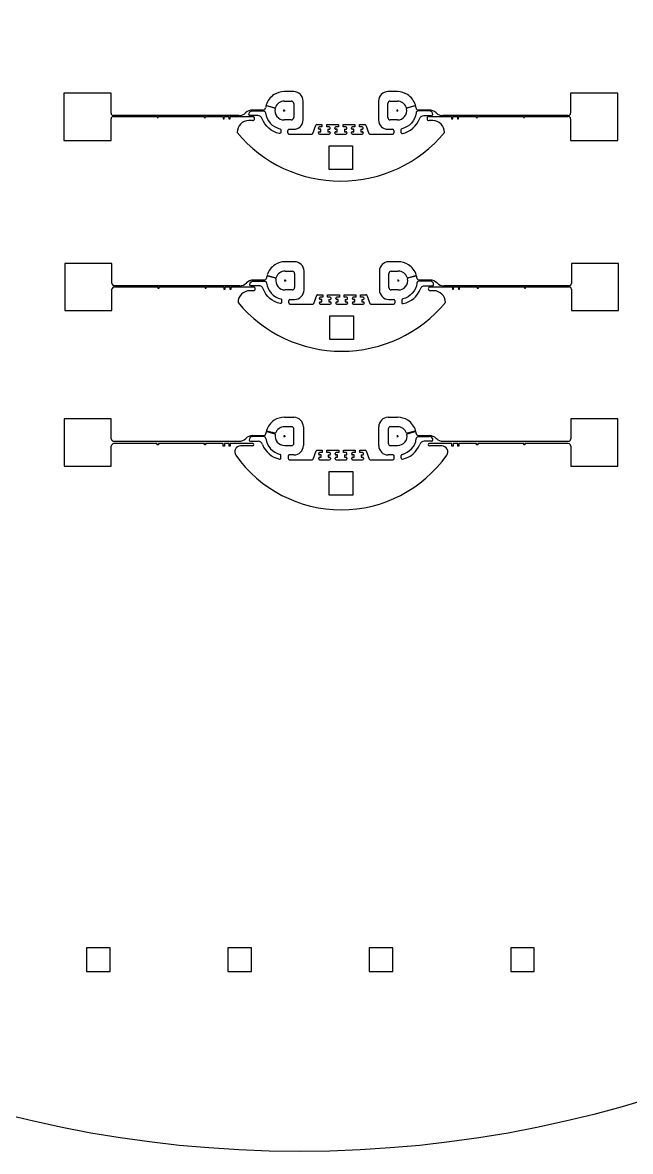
# Model space of a CAD drawing. Header units: feet. Extents: x -1170 to 123593, y -32664 to 67336.
# Drawn here: x 37079 to 62873, y -32664 to 15252 of the extents above; entities that cross this region are included whole.
import ezdxf

# ---------------------------------------------------------------- set-up
doc = ezdxf.new("R2010")
doc.units = ezdxf.units.FT
doc.header["$MEASUREMENT"] = 0
doc.linetypes.add('CENTER2', pattern=[1.125, 0.75, -0.125, 0.125, -0.125])
doc.layers.get('DEFPOINTS').update_dxf_attribs({"color": 255, "linetype": 'CONTINUOUS'})
doc.layers.add('5_DARK', color=255, linetype='CONTINUOUS')

# ---------------------------------------------------------------- blocks, each defined once
blk = doc.blocks.new('*U119')
at = {"layer": '5_DARK', "linetype": 'Continuous'}
blk.add_lwpolyline([(-500, -500), (500, -500), (500, 500), (-500, 500)], close=True, dxfattribs=at)
blk = doc.blocks.new('*U120')
at = {"layer": '5_DARK', "color": 0, "linetype": 'ByBlock', "lineweight": -2, "transparency": 16777216}
for p in [(0, 0), (6000, 0), (12000, 0), (18000, 0), (24000, 0), (30000, 0), (36000, 0), (42000, 0)]:
    blk.add_blockref('*U119', p, dxfattribs=at)
blk = doc.blocks.new('*U422')
at = {"layer": '5_DARK', "color": 0, "linetype": 'Continuous', "transparency": 16777216}
for p, q in [((-20, 0), (20, 0)), ((0, -20), (0, 20))]:
    blk.add_line(p, q, dxfattribs=at)
blk = doc.blocks.new('*U421')
at = {"layer": '5_DARK', "color": 0, "linetype": 'Continuous', "transparency": 16777216}
for p, q in [((-40, 0), (40, 0)), ((0, -40), (0, 40))]:
    blk.add_line(p, q, dxfattribs=at)
blk = doc.blocks.new('*U424')
at = {"layer": '5_DARK', "color": 0, "linetype": 'Continuous', "transparency": 16777216}
for p, q in [((-20, 0), (20, 0)), ((0, -20), (0, 20))]:
    blk.add_line(p, q, dxfattribs=at)
blk = doc.blocks.new('*U425')
at = {"layer": '5_DARK', "color": 0, "linetype": 'Continuous', "transparency": 16777216}
for p, q in [((-20, 0), (20, 0)), ((0, -20), (0, 20))]:
    blk.add_line(p, q, dxfattribs=at)
blk = doc.blocks.new('*U426')
at = {"layer": '5_DARK', "color": 0, "linetype": 'Continuous', "transparency": 16777216}
for p, q in [((-20, 0), (20, 0)), ((0, -20), (0, 20))]:
    blk.add_line(p, q, dxfattribs=at)
blk = doc.blocks.new('*U419')
at = {"layer": '5_DARK', "color": 0, "linetype": 'Continuous', "transparency": 16777216}
for p, q in [((-20, 0), (20, 0)), ((0, -20), (0, 20))]:
    blk.add_line(p, q, dxfattribs=at)
blk = doc.blocks.new('*U418')
at = {"layer": '5_DARK', "color": 0, "linetype": 'Continuous', "transparency": 16777216}
for p, q in [((-40, 0), (40, 0)), ((0, -40), (0, 40))]:
    blk.add_line(p, q, dxfattribs=at)
blk = doc.blocks.new('*U416')
at = {"layer": '5_DARK', "color": 0, "linetype": 'Continuous', "transparency": 16777216}
for p, q in [((-20, 0), (20, 0)), ((0, -20), (0, 20))]:
    blk.add_line(p, q, dxfattribs=at)
blk = doc.blocks.new('*U420')
at = {"layer": '5_DARK', "color": 0, "linetype": 'Continuous', "transparency": 16777216}
for p, q in [((-20, 0), (20, 0)), ((0, -20), (0, 20))]:
    blk.add_line(p, q, dxfattribs=at)
blk = doc.blocks.new('*U423')
at = {"layer": '5_DARK', "color": 0, "linetype": 'Continuous', "transparency": 16777216}
for p, q in [((-20, 0), (20, 0)), ((0, -20), (0, 20))]:
    blk.add_line(p, q, dxfattribs=at)
blk = doc.blocks.new('*U432')
at = {"layer": '5_DARK', "color": 0, "linetype": 'Continuous', "transparency": 16777216}
for p, q in [((-20, 0), (20, 0)), ((0, -20), (0, 20))]:
    blk.add_line(p, q, dxfattribs=at)
blk = doc.blocks.new('*U431')
at = {"layer": '5_DARK', "color": 0, "linetype": 'Continuous', "transparency": 16777216}
for p, q in [((-40, 0), (40, 0)), ((0, -40), (0, 40))]:
    blk.add_line(p, q, dxfattribs=at)
blk = doc.blocks.new('*U434')
at = {"layer": '5_DARK', "color": 0, "linetype": 'Continuous', "transparency": 16777216}
for p, q in [((-20, 0), (20, 0)), ((0, -20), (0, 20))]:
    blk.add_line(p, q, dxfattribs=at)
blk = doc.blocks.new('*U435')
at = {"layer": '5_DARK', "color": 0, "linetype": 'Continuous', "transparency": 16777216}
for p, q in [((-20, 0), (20, 0)), ((0, -20), (0, 20))]:
    blk.add_line(p, q, dxfattribs=at)
blk = doc.blocks.new('*U436')
at = {"layer": '5_DARK', "color": 0, "linetype": 'Continuous', "transparency": 16777216}
for p, q in [((-20, 0), (20, 0)), ((0, -20), (0, 20))]:
    blk.add_line(p, q, dxfattribs=at)
blk = doc.blocks.new('*U429')
at = {"layer": '5_DARK', "color": 0, "linetype": 'Continuous', "transparency": 16777216}
for p, q in [((-20, 0), (20, 0)), ((0, -20), (0, 20))]:
    blk.add_line(p, q, dxfattribs=at)
blk = doc.blocks.new('*U428')
at = {"layer": '5_DARK', "color": 0, "linetype": 'Continuous', "transparency": 16777216}
for p, q in [((-40, 0), (40, 0)), ((0, -40), (0, 40))]:
    blk.add_line(p, q, dxfattribs=at)
blk = doc.blocks.new('*U427')
at = {"layer": '5_DARK', "color": 0, "linetype": 'Continuous', "transparency": 16777216}
for p, q in [((-20, 0), (20, 0)), ((0, -20), (0, 20))]:
    blk.add_line(p, q, dxfattribs=at)
blk = doc.blocks.new('*U430')
at = {"layer": '5_DARK', "color": 0, "linetype": 'Continuous', "transparency": 16777216}
for p, q in [((-20, 0), (20, 0)), ((0, -20), (0, 20))]:
    blk.add_line(p, q, dxfattribs=at)
blk = doc.blocks.new('*U433')
at = {"layer": '5_DARK', "color": 0, "linetype": 'Continuous', "transparency": 16777216}
for p, q in [((-20, 0), (20, 0)), ((0, -20), (0, 20))]:
    blk.add_line(p, q, dxfattribs=at)

msp = doc.modelspace()

# ---------------------------------------------------------------- linework, layer by layer
at = {"layer": '5_DARK', "linetype": 'Continuous'}
for p, q in [((48583, 12321), (48183, 12321)), ((52983, 12321), (52583, 12321)), ((47292, 11541), (46826, 11541)), ((47776, 11620), (47428, 11713)), ((47433, 11732), (47781, 11639)), ((48183, 11921), (48483, 11921)), ((48583, 11821), (48583, 11221)), ((48983, 11121), (48983, 11921)), ((52183, 11921), (52183, 11121)), ((52583, 11221), (52583, 11821)), ((52683, 11921), (52983, 11921)), ((53386, 11639), (53734, 11732)), ((53739, 11713), (53391, 11620)), ((54341, 11541), (53875, 11541)), ((45384, 11301), (40934, 11301)), ((40934, 11271), (42784, 11271)), ((42784, 11271), (42784, 11221)), ((42784, 11221), (42834, 11221)), ((42834, 11221), (42834, 11271)), ((42834, 11271), (44784, 11271)), ((44784, 11271), (44784, 11221)), ((44784, 11221), (44834, 11221)), ((44834, 11221), (44834, 11271)), ((44834, 11271), (45584, 11271)), ((46255, 11301), (45384, 11301)), ((45584, 11271), (45584, 11171)), ((45584, 11171), (45634, 11171)), ((45634, 11171), (45634, 11271)), ((45634, 11271), (45834, 11271)), ((45834, 11271), (45834, 11171)), ((45834, 11171), (45884, 11171)), ((45884, 11171), (45884, 11271)), ((45884, 11271), (46834, 11271)), ((46543, 11424), (46538, 11418)), ((46834, 11089), (46683, 11089)), ((48483, 11121), (48183, 11121)), ((52983, 11121), (52683, 11121)), ((54333, 11271), (55283, 11271)), ((54483, 11089), (54333, 11089)), ((54629, 11418), (54624, 11424)), ((55783, 11301), (54912, 11301)), ((55283, 11271), (55283, 11171)), ((55283, 11171), (55333, 11171)), ((55333, 11171), (55333, 11271)), ((55333, 11271), (55533, 11271)), ((55533, 11271), (55533, 11171)), ((55533, 11171), (55583, 11171)), ((55583, 11171), (55583, 11271)), ((55583, 11271), (56333, 11271)), ((60233, 11301), (55783, 11301)), ((56333, 11271), (56333, 11221)), ((56333, 11221), (56383, 11221)), ((56383, 11221), (56383, 11271)), ((56383, 11271), (58333, 11271)), ((58333, 11271), (58333, 11221)), ((58333, 11221), (58383, 11221)), ((58383, 11221), (58383, 11271)), ((58383, 11271), (60233, 11271)), ((48333, 10571), (48333, 10671)), ((48383, 10721), (48583, 10721)), ((49393, 10547), (49524, 10895)), ((49561, 10921), (49783, 10921)), ((49633, 10761), (49633, 10781)), ((49633, 10561), (49633, 10581)), ((49783, 10821), (49673, 10821)), ((49733, 10721), (49673, 10721)), ((49673, 10621), (49733, 10621)), ((49733, 10621), (49733, 10721)), ((49783, 10921), (49783, 10821)), ((49983, 10821), (49983, 10921)), ((49983, 10921), (50233, 10921)), ((50093, 10821), (49983, 10821)), ((50033, 10721), (50033, 10621)), ((50033, 10721), (50093, 10721)), ((50033, 10621), (50093, 10621)), ((50133, 10761), (50133, 10781)), ((50133, 10581), (50133, 10561)), ((50233, 10921), (50483, 10921)), ((50333, 10761), (50333, 10781)), ((50333, 10561), (50333, 10581)), ((50483, 10821), (50373, 10821)), ((50433, 10721), (50373, 10721)), ((50373, 10621), (50433, 10621)), ((50433, 10621), (50433, 10721)), ((50483, 10921), (50483, 10821)), ((50683, 10821), (50683, 10921)), ((50683, 10921), (50933, 10921)), ((50793, 10821), (50683, 10821)), ((50733, 10721), (50733, 10621)), ((50733, 10721), (50793, 10721)), ((50733, 10621), (50793, 10621)), ((50833, 10761), (50833, 10781)), ((50833, 10581), (50833, 10561)), ((50933, 10921), (51183, 10921)), ((51033, 10761), (51033, 10781)), ((51033, 10561), (51033, 10581)), ((51183, 10821), (51073, 10821)), ((51133, 10721), (51073, 10721)), ((51073, 10621), (51133, 10621)), ((51133, 10621), (51133, 10721)), ((51183, 10921), (51183, 10821)), ((51383, 10821), (51383, 10921)), ((51383, 10921), (51606, 10921)), ((51493, 10821), (51383, 10821)), ((51433, 10721), (51433, 10621)), ((51433, 10721), (51493, 10721)), ((51433, 10621), (51493, 10621)), ((51533, 10761), (51533, 10781)), ((51533, 10581), (51533, 10561)), ((51643, 10895), (51774, 10547)), ((52583, 10721), (52783, 10721)), ((52833, 10671), (52833, 10571)), ((48383, 10521), (49356, 10521)), ((49673, 10521), (50093, 10521)), ((49673, 10521), (50093, 10521)), ((50373, 10521), (50793, 10521)), ((50373, 10521), (50793, 10521)), ((51073, 10521), (51493, 10521)), ((51073, 10521), (51493, 10521)), ((51811, 10521), (52783, 10521)), ((48622, 5101), (48222, 5101)), ((53022, 5101), (52622, 5101)), ((47330, 4321), (46865, 4321)), ((47815, 4399), (47467, 4493)), ((47472, 4512), (47820, 4419)), ((48222, 4701), (48522, 4701)), ((48622, 4601), (48622, 4001)), ((49022, 3901), (49022, 4701)), ((52222, 4701), (52222, 3901)), ((52622, 4001), (52622, 4601)), ((52722, 4701), (53022, 4701)), ((53424, 4419), (53773, 4512)), ((53778, 4493), (53430, 4399)), ((54380, 4321), (53914, 4321)), ((45423, 4081), (40973, 4081)), ((40973, 4031), (42823, 4031)), ((42823, 4031), (42823, 3981)), ((42823, 3981), (42873, 3981)), ((42873, 3981), (42873, 4031)), ((42873, 4031), (44823, 4031)), ((44823, 4031), (44823, 3981)), ((44823, 3981), (44873, 3981)), ((44873, 3981), (44873, 4031)), ((44873, 4031), (45623, 4031)), ((46294, 4081), (45423, 4081)), ((45623, 4031), (45623, 3931)), ((45623, 3931), (45673, 3931)), ((45673, 3931), (45673, 4031)), ((45673, 4031), (45873, 4031)), ((45873, 4031), (45873, 3931)), ((45873, 3931), (45923, 3931)), ((45923, 3931), (45923, 4031)), ((45923, 4031), (46873, 4031)), ((46582, 4203), (46576, 4198)), ((46873, 3869), (46722, 3869)), ((48522, 3901), (48222, 3901)), ((53022, 3901), (52722, 3901)), ((54372, 4031), (55322, 4031)), ((54522, 3869), (54372, 3869)), ((54668, 4198), (54663, 4203)), ((55822, 4081), (54951, 4081)), ((55322, 4031), (55322, 3931)), ((55322, 3931), (55372, 3931)), ((55372, 3931), (55372, 4031)), ((55372, 4031), (55572, 4031)), ((55572, 4031), (55572, 3931)), ((55572, 3931), (55622, 3931)), ((55622, 3931), (55622, 4031)), ((55622, 4031), (56372, 4031)), ((60272, 4081), (55822, 4081)), ((56372, 4031), (56372, 3981)), ((56372, 3981), (56422, 3981)), ((56422, 3981), (56422, 4031)), ((56422, 4031), (58372, 4031)), ((58372, 4031), (58372, 3981)), ((58372, 3981), (58422, 3981)), ((58422, 3981), (58422, 4031)), ((58422, 4031), (60272, 4031)), ((48372, 3351), (48372, 3451)), ((48422, 3501), (48622, 3501)), ((49432, 3327), (49563, 3675)), ((49600, 3701), (49822, 3701)), ((49672, 3541), (49672, 3561)), ((49672, 3341), (49672, 3361)), ((49822, 3601), (49712, 3601)), ((49772, 3501), (49712, 3501)), ((49712, 3401), (49772, 3401)), ((49772, 3401), (49772, 3501)), ((49822, 3701), (49822, 3601)), ((50022, 3601), (50022, 3701)), ((50022, 3701), (50272, 3701)), ((50132, 3601), (50022, 3601)), ((50072, 3501), (50072, 3401)), ((50072, 3501), (50132, 3501)), ((50072, 3401), (50132, 3401)), ((50172, 3541), (50172, 3561)), ((50172, 3361), (50172, 3341)), ((50272, 3701), (50522, 3701)), ((50372, 3541), (50372, 3561)), ((50372, 3341), (50372, 3361)), ((50522, 3601), (50412, 3601)), ((50472, 3501), (50412, 3501)), ((50412, 3401), (50472, 3401)), ((50472, 3401), (50472, 3501)), ((50522, 3701), (50522, 3601)), ((50722, 3601), (50722, 3701)), ((50722, 3701), (50972, 3701)), ((50832, 3601), (50722, 3601)), ((50772, 3501), (50772, 3401)), ((50772, 3501), (50832, 3501)), ((50772, 3401), (50832, 3401)), ((50872, 3541), (50872, 3561)), ((50872, 3361), (50872, 3341)), ((50972, 3701), (51222, 3701)), ((51072, 3541), (51072, 3561)), ((51072, 3341), (51072, 3361)), ((51222, 3601), (51112, 3601)), ((51172, 3501), (51112, 3501)), ((51112, 3401), (51172, 3401)), ((51172, 3401), (51172, 3501)), ((51222, 3701), (51222, 3601)), ((51422, 3601), (51422, 3701)), ((51422, 3701), (51645, 3701)), ((51532, 3601), (51422, 3601)), ((51472, 3501), (51472, 3401)), ((51472, 3501), (51532, 3501)), ((51472, 3401), (51532, 3401)), ((51572, 3541), (51572, 3561)), ((51572, 3361), (51572, 3341)), ((51682, 3675), (51813, 3327)), ((52622, 3501), (52822, 3501)), ((52872, 3451), (52872, 3351)), ((48422, 3301), (49395, 3301)), ((49712, 3301), (50132, 3301)), ((49712, 3301), (50132, 3301)), ((50412, 3301), (50832, 3301)), ((50412, 3301), (50832, 3301)), ((51112, 3301), (51532, 3301)), ((51112, 3301), (51532, 3301)), ((51850, 3301), (52822, 3301)), ((48194, -1501), (48594, -1501)), ((48494, -1901), (48194, -1901)), ((48994, -1901), (48994, -2701)), ((52194, -2701), (52194, -1901)), ((52594, -1501), (52994, -1501)), ((52994, -1901), (52694, -1901)), ((46836, -2281), (47302, -2281)), ((47302, -2321), (46844, -2321)), ((47438, -2108), (47787, -2202)), ((47792, -2182), (47444, -2089)), ((48154, -2301), (48234, -2301)), ((48154, -2301), (48234, -2301)), ((48174, -2301), (48214, -2301)), ((48174, -2301), (48214, -2301)), ((48174, -2301), (48214, -2301)), ((48174, -2301), (48214, -2301)), ((48174, -2301), (48214, -2301)), ((48194, -2341), (48194, -2261)), ((48194, -2341), (48194, -2261)), ((48194, -2321), (48194, -2281)), ((48194, -2321), (48194, -2281)), ((48194, -2321), (48194, -2281)), ((48194, -2321), (48194, -2281)), ((48194, -2321), (48194, -2281)), ((48594, -2601), (48594, -2001)), ((52594, -2001), (52594, -2601)), ((52954, -2301), (53034, -2301)), ((52954, -2301), (53034, -2301)), ((52974, -2301), (53014, -2301)), ((52974, -2301), (53014, -2301)), ((52974, -2301), (53014, -2301)), ((52974, -2301), (53014, -2301)), ((52974, -2301), (53014, -2301)), ((52994, -2341), (52994, -2261)), ((52994, -2341), (52994, -2261)), ((52994, -2321), (52994, -2281)), ((52994, -2321), (52994, -2281)), ((52994, -2321), (52994, -2281)), ((52994, -2321), (52994, -2281)), ((52994, -2321), (52994, -2281)), ((53744, -2089), (53396, -2182)), ((53401, -2202), (53749, -2108)), ((53886, -2281), (54351, -2281)), ((53886, -2321), (54344, -2321)), ((40944, -2521), (45394, -2521)), ((42794, -2621), (40944, -2621)), ((42794, -2671), (42794, -2621)), ((42844, -2671), (42794, -2671)), ((44794, -2621), (42844, -2621)), ((42844, -2621), (42844, -2671)), ((44794, -2671), (44794, -2621)), ((44844, -2671), (44794, -2671)), ((45594, -2621), (44844, -2621)), ((44844, -2621), (44844, -2671)), ((45394, -2521), (46265, -2521)), ((45594, -2721), (45594, -2621)), ((45644, -2721), (45594, -2721)), ((45844, -2621), (45644, -2621)), ((45644, -2621), (45644, -2721)), ((45844, -2721), (45844, -2621)), ((45894, -2721), (45844, -2721)), ((46844, -2621), (45894, -2621)), ((45894, -2621), (45894, -2721)), ((46702, -2719), (46329, -2719)), ((46548, -2403), (46554, -2398)), ((46694, -2471), (46694, -2471)), ((46844, -2719), (46702, -2719)), ((46744, -2521), (47070, -2521)), ((48194, -2701), (48494, -2701)), ((52694, -2701), (52994, -2701)), ((54444, -2521), (54118, -2521)), ((55294, -2621), (54344, -2621)), ((54874, -2719), (54460, -2719)), ((54494, -2471), (54494, -2471)), ((54634, -2398), (54640, -2403)), ((54923, -2521), (55794, -2521)), ((55294, -2721), (55294, -2621)), ((55344, -2721), (55294, -2721)), ((55544, -2621), (55344, -2621)), ((55344, -2621), (55344, -2721)), ((55544, -2721), (55544, -2621)), ((55594, -2721), (55544, -2721)), ((56344, -2621), (55594, -2621)), ((55594, -2621), (55594, -2721)), ((55794, -2521), (60244, -2521)), ((56344, -2671), (56344, -2621)), ((56394, -2671), (56344, -2671)), ((58344, -2621), (56394, -2621)), ((56394, -2621), (56394, -2671)), ((58344, -2671), (58344, -2621)), ((58394, -2671), (58344, -2671)), ((60244, -2621), (58394, -2621)), ((58394, -2621), (58394, -2671)), ((48044, -3229), (48044, -3127)), ((48344, -3151), (48344, -3251)), ((48594, -3101), (48394, -3101)), ((48394, -3301), (49366, -3301)), ((49404, -3275), (49534, -2927)), ((49572, -2901), (49794, -2901)), ((49644, -3061), (49644, -3041)), ((49644, -3261), (49644, -3241)), ((49794, -3001), (49684, -3001)), ((49744, -3101), (49684, -3101)), ((49684, -3201), (49744, -3201)), ((49684, -3301), (50104, -3301)), ((49684, -3301), (50104, -3301)), ((49744, -3201), (49744, -3101)), ((49794, -2901), (49794, -3001)), ((49994, -3001), (49994, -2901)), ((49994, -2901), (50244, -2901)), ((50104, -3001), (49994, -3001)), ((50044, -3101), (50044, -3201)), ((50044, -3101), (50104, -3101)), ((50044, -3201), (50104, -3201)), ((50144, -3061), (50144, -3041)), ((50144, -3241), (50144, -3261)), ((50244, -2901), (50494, -2901)), ((50344, -3061), (50344, -3041)), ((50344, -3261), (50344, -3241)), ((50494, -3001), (50384, -3001)), ((50444, -3101), (50384, -3101)), ((50384, -3201), (50444, -3201)), ((50384, -3301), (50804, -3301)), ((50384, -3301), (50804, -3301)), ((50444, -3201), (50444, -3101)), ((50494, -2901), (50494, -3001)), ((50694, -3001), (50694, -2901)), ((50694, -2901), (50944, -2901)), ((50804, -3001), (50694, -3001)), ((50744, -3101), (50744, -3201)), ((50744, -3101), (50804, -3101)), ((50744, -3201), (50804, -3201)), ((50844, -3061), (50844, -3041)), ((50844, -3241), (50844, -3261)), ((50944, -2901), (51194, -2901)), ((51044, -3061), (51044, -3041)), ((51044, -3261), (51044, -3241)), ((51194, -3001), (51084, -3001)), ((51144, -3101), (51084, -3101)), ((51084, -3201), (51144, -3201)), ((51084, -3301), (51504, -3301)), ((51084, -3301), (51504, -3301)), ((51144, -3201), (51144, -3101)), ((51194, -2901), (51194, -3001)), ((51394, -3001), (51394, -2901)), ((51394, -2901), (51616, -2901)), ((51504, -3001), (51394, -3001)), ((51444, -3101), (51444, -3201)), ((51444, -3101), (51504, -3101)), ((51444, -3201), (51504, -3201)), ((51544, -3061), (51544, -3041)), ((51544, -3241), (51544, -3261)), ((51654, -2927), (51784, -3275)), ((51822, -3301), (52794, -3301)), ((52794, -3101), (52594, -3101)), ((52844, -3251), (52844, -3151)), ((53144, -3229), (53144, -3127)), ((50094, -3801), (51094, -3801)), ((50094, -4801), (50094, -3801)), ((51094, -3801), (51094, -4801)), ((51094, -4801), (50094, -4801))]:
    msp.add_line(p, q, dxfattribs=at)
for points in [[(47391, 11414, 0.309211), (47995, 10743, -0.346237), (48033, 10695), (48033, 10592, -0.477796), (47973, 10543, -0.255638), (47247, 11171, 0.312963), (47059, 11301), (46734, 11301, -0.414214), (46684, 11351), (46684, 11351, -0.414214), (46834, 11501), (47292, 11501, -0.375565)], [(53776, 11414, -0.309211), (53172, 10743, 0.346237), (53133, 10695), (53133, 10592, 0.477796), (53194, 10543, 0.255638), (53920, 11171, -0.312963), (54108, 11301), (54433, 11301, 0.414214), (54483, 11351), (54483, 11351, 0.414214), (54333, 11501), (53875, 11501, 0.375565)], [(47429, 4194, 0.309211), (48034, 3523, -0.346237), (48072, 3474), (48072, 3372, -0.477796), (48012, 3323, -0.255638), (47286, 3951, 0.312963), (47098, 4081), (46773, 4081, -0.414214), (46723, 4131), (46723, 4131, -0.414214), (46873, 4281), (47330, 4281, -0.375565)], [(53815, 4194, -0.309211), (53211, 3523, 0.346237), (53172, 3474), (53172, 3372, 0.477796), (53233, 3323, 0.255638), (53959, 3951, -0.312963), (54146, 4081), (54472, 4081, 0.414214), (54522, 4131), (54522, 4131, 0.414214), (54372, 4281), (53914, 4281, 0.375565)]]:
    msp.add_lwpolyline(points, format="xyb", close=True, dxfattribs=at)
for points in [[(50083, 10021), (51083, 10021), (51083, 9021), (50083, 9021)], [(50122, 2801), (51122, 2801), (51122, 1801), (50122, 1801)]]:
    msp.add_lwpolyline(points, close=True, dxfattribs=at)
msp.add_circle((48830, 17336), 50000, dxfattribs=at)
for centre, radius, start, end in [((48183, 11521), 800, 122.9395, 162.7958), ((48183, 11521), 800, 90, 122.9395), ((48583, 11921), 400, 0, 90), ((52583, 11921), 400, 90, 180), ((52983, 11521), 800, 57.0605, 90), ((52983, 11521), 800, 17.2042, 57.0605), ((46826, 11141), 400, 90, 135), ((47292, 11641), 100, 270, 352.3377), ((48183, 11521), 800, 167.2042, 172.3377), ((47423, 11694), 20, 75, 167.2042), ((47438, 11751), 20, 162.7958, 255), ((47771, 11600), 20, 349.096, 75), ((47787, 11658), 20, 255, 340.904), ((48183, 11521), 400, 169.096, 270), ((48183, 11521), 400, 125.465, 160.904), ((48183, 11521), 400, 90, 125.465), ((48483, 11821), 100, 0, 90), ((52683, 11821), 100, 90, 180), ((52983, 11521), 400, 54.535, 90), ((52983, 11521), 400, 270, 10.904), ((52983, 11521), 400, 19.096, 54.535), ((53380, 11658), 20, 199.096, 285), ((53396, 11600), 20, 105, 190.904), ((53729, 11751), 20, 285, 17.2042), ((53744, 11694), 20, 12.7958, 105), ((52983, 11521), 800, 7.6623, 12.7958), ((53875, 11641), 100, 187.6623, 270), ((54341, 11141), 400, 45, 90), ((46683, 10589), 500, 90, 180), ((46255, 11701), 400, 270, 315), ((46834, 11180), 91, 270, 90), ((48483, 11221), 100, 270, 0), ((48583, 11121), 400, 270, 0), ((52583, 11121), 400, 180, 270), ((52683, 11221), 100, 180, 270), ((54333, 11180), 91, 90, 270), ((54483, 10589), 500, 0, 90), ((54912, 11701), 400, 225, 270), ((50583, 14236), 5715, 219.653, 320.347), ((48383, 10671), 50, 90, 180), ((48383, 10571), 50, 180, 270), ((49356, 10561), 40, 270, 339.444), ((49561, 10881), 40, 90, 159.444), ((49673, 10781), 40, 90, 180), ((49673, 10761), 40, 180, 270), ((49673, 10581), 40, 90, 180), ((49673, 10561), 40, 180, 270), ((50093, 10781), 40, 0, 90), ((50093, 10761), 40, 270, 0), ((50093, 10581), 40, 0, 90), ((50093, 10561), 40, 270, 0), ((50373, 10781), 40, 90, 180), ((50373, 10761), 40, 180, 270), ((50373, 10581), 40, 90, 180), ((50373, 10561), 40, 180, 270), ((50793, 10781), 40, 0, 90), ((50793, 10761), 40, 270, 0), ((50793, 10581), 40, 0, 90), ((50793, 10561), 40, 270, 0), ((51073, 10781), 40, 90, 180), ((51073, 10761), 40, 180, 270), ((51073, 10581), 40, 90, 180), ((51073, 10561), 40, 180, 270), ((51493, 10781), 40, 0, 90), ((51493, 10761), 40, 270, 0), ((51493, 10581), 40, 0, 90), ((51493, 10561), 40, 270, 0), ((51606, 10881), 40, 20.556, 90), ((51811, 10561), 40, 200.556, 270), ((52783, 10671), 50, 0, 90), ((52783, 10571), 50, 270, 0), ((48222, 4301), 800, 122.9395, 162.7958), ((48222, 4301), 800, 90, 122.9395), ((48622, 4701), 400, 0, 90), ((52622, 4701), 400, 90, 180), ((53022, 4301), 800, 57.0605, 90), ((53022, 4301), 800, 17.2042, 57.0605), ((46865, 3921), 400, 90, 135), ((47330, 4421), 100, 270, 352.3377), ((48222, 4301), 800, 167.2042, 172.3377), ((47462, 4473), 20, 75, 167.2042), ((47477, 4531), 20, 162.7958, 255), ((47810, 4380), 20, 349.096, 75), ((47825, 4438), 20, 255, 340.904), ((48222, 4301), 400, 169.096, 270), ((48222, 4301), 400, 125.465, 160.904), ((48222, 4301), 400, 90, 125.465), ((48522, 4601), 100, 0, 90), ((52722, 4601), 100, 90, 180), ((53022, 4301), 400, 54.535, 90), ((53022, 4301), 400, 270, 10.904), ((53022, 4301), 400, 19.096, 54.535), ((53419, 4438), 20, 199.096, 285), ((53435, 4380), 20, 105, 190.904), ((53767, 4531), 20, 285, 17.2042), ((53783, 4473), 20, 12.7958, 105), ((53022, 4301), 800, 7.6623, 12.7958), ((53914, 4421), 100, 187.6623, 270), ((54380, 3921), 400, 45, 90), ((46722, 3369), 500, 90, 180), ((46294, 4481), 400, 270, 315), ((46873, 3950), 81, 270, 90), ((48522, 4001), 100, 270, 360), ((48622, 3901), 400, 270, 0), ((52622, 3901), 400, 180, 270), ((52722, 4001), 100, 180, 270), ((54372, 3950), 81, 90, 270), ((54522, 3369), 500, 0, 90), ((54951, 4481), 400, 225, 270), ((50622, 7015), 5715, 219.653, 320.347), ((48422, 3451), 50, 90, 180), ((49600, 3661), 40, 90, 159.444), ((49712, 3561), 40, 90, 180), ((49712, 3541), 40, 180, 270), ((49712, 3361), 40, 90, 180), ((50132, 3561), 40, 0, 90), ((50132, 3541), 40, 270, 0), ((50132, 3361), 40, 0, 90), ((50412, 3561), 40, 90, 180), ((50412, 3541), 40, 180, 270), ((50412, 3361), 40, 90, 180), ((50832, 3561), 40, 0, 90), ((50832, 3541), 40, 270, 0), ((50832, 3361), 40, 0, 90), ((51112, 3561), 40, 90, 180), ((51112, 3541), 40, 180, 270), ((51112, 3361), 40, 90, 180), ((51532, 3561), 40, 0, 90), ((51532, 3541), 40, 270, 0), ((51532, 3361), 40, 0, 90), ((51645, 3661), 40, 20.556, 90), ((52822, 3451), 50, 0, 90), ((48422, 3351), 50, 180, 270), ((49395, 3341), 40, 270, 339.444), ((49712, 3341), 40, 180, 270), ((50132, 3341), 40, 270, 0), ((50412, 3341), 40, 180, 270), ((50832, 3341), 40, 270, 0), ((51112, 3341), 40, 180, 270), ((51532, 3341), 40, 270, 0), ((51850, 3341), 40, 200.556, 270), ((52822, 3351), 50, 270, 0), ((48194, -2301), 800, 122.9395, 162.7958), ((48194, -2301), 800, 90, 122.9395), ((48194, -2301), 400, 90, 125.465), ((48494, -2001), 100, 0, 90), ((48594, -1901), 400, 0, 90), ((52594, -1901), 400, 90, 180), ((52694, -2001), 100, 90, 180), ((52994, -2301), 800, 57.0605, 90), ((52994, -2301), 400, 54.535, 90), ((52994, -2301), 800, 17.2042, 57.0605), ((46836, -2681), 400, 90, 135), ((46844, -2471), 150, 90, 180), ((47302, -2181), 100, 270, 352.3377), ((47302, -2421), 100, 7.6623, 90), ((48194, -2301), 800, 167.2042, 172.3377), ((47433, -2128), 20, 75, 167.2042), ((47449, -2070), 20, 162.7958, 255), ((47781, -2221), 20, 349.096, 75), ((47797, -2163), 20, 255, 340.904), ((48194, -2301), 400, 169.096, 270), ((48194, -2301), 400, 125.465, 160.904), ((52994, -2301), 400, 270, 10.904), ((52994, -2301), 400, 19.096, 54.535), ((53391, -2163), 20, 199.096, 285), ((53406, -2221), 20, 105, 190.904), ((53739, -2070), 20, 285, 17.2042), ((53754, -2128), 20, 12.7958, 105), ((52994, -2301), 800, 7.6623, 12.7958), ((53886, -2181), 100, 187.6623, 270), ((53886, -2421), 100, 90, 172.3377), ((54344, -2471), 150, 0, 90), ((54351, -2681), 400, 45, 90), ((46329, -2969), 250, 90, 215.2837), ((46265, -2121), 400, 270, 315), ((46744, -2471), 50, 180, 270), ((46844, -2670), 49, 270, 90), ((47070, -2721), 200, 20.4873, 90), ((48194, -2301), 1000, 200.4873, 257.8468), ((48194, -2301), 800, 187.6623, 256.391), ((48494, -2601), 100, 270, 0), ((48594, -2701), 400, 270, 0), ((52594, -2701), 400, 180, 270), ((52694, -2601), 100, 180, 270), ((52994, -2301), 800, 283.609, 352.3377), ((52994, -2301), 1000, 282.1532, 339.5127), ((54118, -2721), 200, 90, 159.5127), ((54344, -2670), 49, 90, 270), ((54444, -2471), 50, 270, 0), ((54923, -2121), 400, 225, 270), ((54874, -2969), 250, 324.7163, 90), ((50602, 55), 5484, 215.2837, 324.7163), ((47994, -3229), 50, 257.8468, 360), ((47994, -3127), 50, 0, 76.391), ((48394, -3151), 50, 90, 180), ((48394, -3251), 50, 180, 270), ((49366, -3261), 40, 270, 339.444), ((49572, -2941), 40, 90, 159.444), ((49684, -3041), 40, 90, 180), ((49684, -3061), 40, 180, 270), ((49684, -3241), 40, 90, 180), ((49684, -3261), 40, 180, 270), ((50104, -3041), 40, 0, 90), ((50104, -3061), 40, 270, 0), ((50104, -3241), 40, 0, 90), ((50104, -3261), 40, 270, 0), ((50384, -3041), 40, 90, 180), ((50384, -3061), 40, 180, 270), ((50384, -3241), 40, 90, 180), ((50384, -3261), 40, 180, 270), ((50804, -3041), 40, 0, 90), ((50804, -3061), 40, 270, 0), ((50804, -3241), 40, 0, 90), ((50804, -3261), 40, 270, 0), ((51084, -3041), 40, 90, 180), ((51084, -3061), 40, 180, 270), ((51084, -3241), 40, 90, 180), ((51084, -3261), 40, 180, 270), ((51504, -3041), 40, 0, 90), ((51504, -3061), 40, 270, 0), ((51504, -3241), 40, 0, 90), ((51504, -3261), 40, 270, 0), ((51616, -2941), 40, 20.556, 90), ((51822, -3261), 40, 200.556, 270), ((52794, -3151), 50, 0, 90), ((52794, -3251), 50, 270, 0), ((53194, -3127), 50, 103.609, 180), ((53194, -3229), 50, 180, 282.1532)]:
    msp.add_arc(centre, radius, start, end, dxfattribs=at)
at = {"layer": 'DEFPOINTS', "linetype": 'Continuous'}
for p, q in [((40834, 12251), (38834, 12251)), ((38834, 12251), (38834, 11251)), ((40834, 11401), (40834, 12251)), ((62333, 12251), (60333, 12251)), ((60333, 12251), (60333, 11401)), ((62333, 11251), (62333, 12251)), ((38834, 11251), (38834, 10251)), ((40834, 11401), (40834, 11401)), ((40834, 10251), (40834, 11171)), ((40834, 11101), (40834, 11101)), ((60333, 11171), (60333, 10251)), ((62333, 10251), (62333, 11251)), ((38834, 10251), (40834, 10251)), ((60333, 10251), (62333, 10251)), ((40873, 5031), (38873, 5031)), ((38873, 5031), (38873, 4031)), ((40873, 4181), (40873, 5031)), ((62372, 5031), (60372, 5031)), ((60372, 5031), (60372, 4181)), ((62372, 4031), (62372, 5031)), ((38873, 4031), (38873, 3031)), ((40873, 4181), (40873, 4181)), ((40873, 3031), (40873, 3931)), ((40873, 3881), (40873, 3881)), ((60372, 3931), (60372, 3031)), ((62372, 3031), (62372, 4031)), ((38873, 3031), (40873, 3031)), ((60372, 3031), (62372, 3031)), ((40844, -1571), (38844, -1571)), ((38844, -1571), (38844, -2571)), ((40844, -2421), (40844, -1571)), ((62344, -1571), (60344, -1571)), ((60344, -1571), (60344, -2421)), ((62344, -2571), (62344, -1571)), ((38844, -2571), (38844, -3571)), ((40844, -2421), (40844, -2421)), ((40844, -3571), (40844, -2721)), ((40844, -2721), (40844, -2721)), ((54460, -2719), (54344, -2719)), ((60344, -2721), (60344, -3571)), ((62344, -3571), (62344, -2571)), ((38844, -3571), (40844, -3571)), ((60344, -3571), (62344, -3571))]:
    msp.add_line(p, q, dxfattribs=at)
for centre, start, end in [((40934, 11401), 180, 270), ((40934, 11171), 90, 180), ((60233, 11401), 270, 0), ((60233, 11171), 0, 90), ((40973, 4181), 180, 270), ((40973, 3931), 90, 180), ((60272, 4181), 270, 0), ((60272, 3931), 0, 90), ((40944, -2421), 180, 270), ((40944, -2721), 90, 180), ((60244, -2421), 270, 0), ((60244, -2721), 0, 90)]:
    msp.add_arc(centre, 100, start, end, dxfattribs=at)

# ---------------------------------------------------------------- block references
at = {"layer": '5_DARK', "linetype": 'CENTER2'}
for name, p in [('*U431', (48183, 11521)), ('*U432', (48183, 11521)), ('*U434', (48183, 11521)), ('*U435', (48183, 11521)), ('*U436', (48183, 11521)), ('*U428', (52983, 11521)), ('*U429', (52983, 11521)), ('*U427', (52983, 11521)), ('*U430', (52983, 11521)), ('*U433', (52983, 11521)), ('*U421', (48222, 4301)), ('*U422', (48222, 4301)), ('*U424', (48222, 4301)), ('*U425', (48222, 4301)), ('*U426', (48222, 4301)), ('*U418', (53022, 4301)), ('*U419', (53022, 4301)), ('*U416', (53022, 4301)), ('*U420', (53022, 4301)), ('*U423', (53022, 4301))]:
    msp.add_blockref(name, p, dxfattribs=at)
at = {"layer": '5_DARK', "linetype": 'Continuous'}
msp.add_blockref('*U120', (28291, -24527), dxfattribs=at)

doc.saveas('drawing.dxf')
